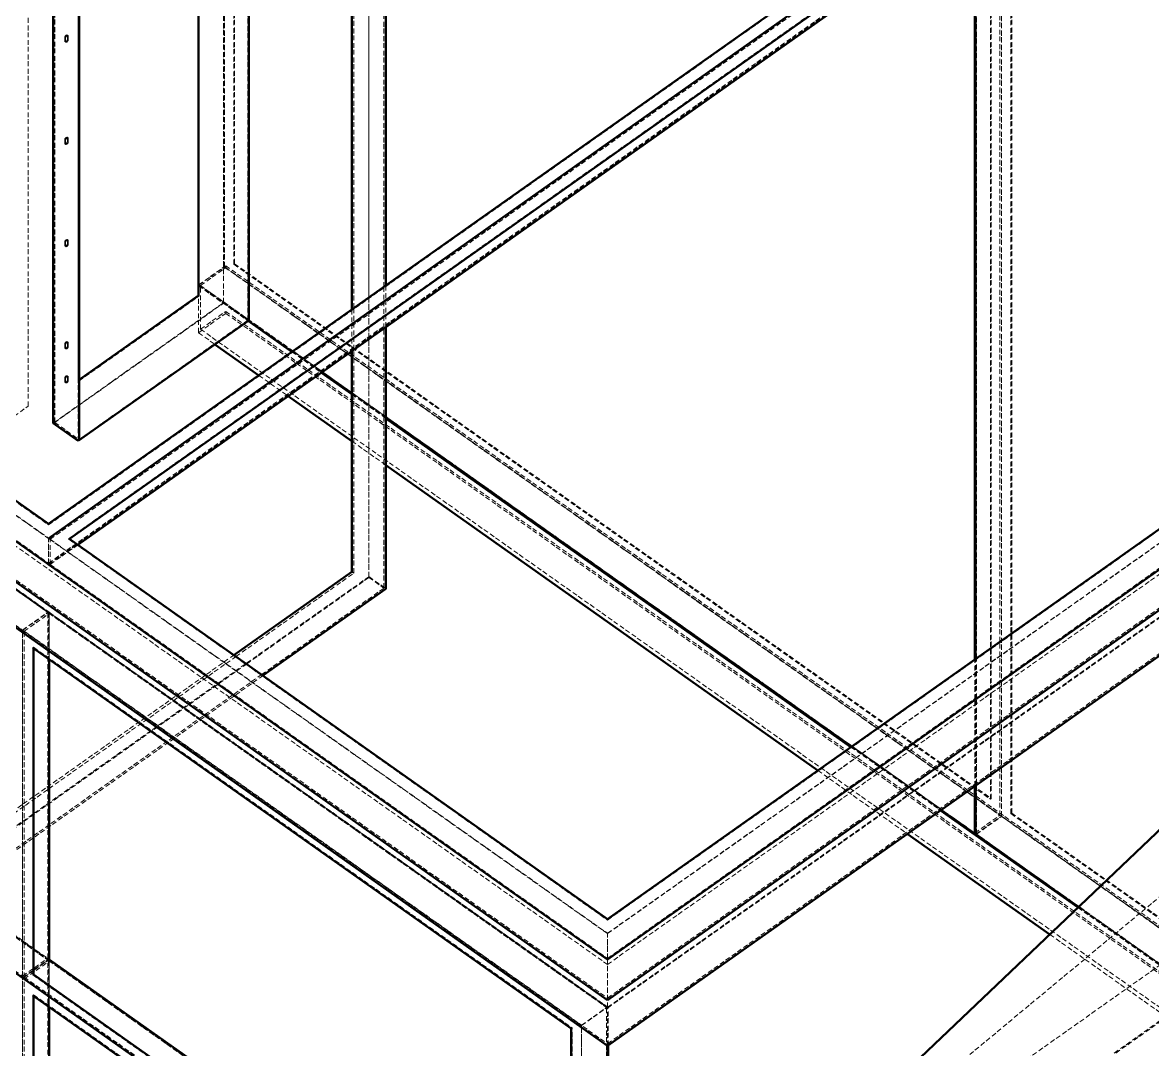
# Model space of a CAD drawing. Header units: millimetres. Extents: x 909 to 14018, y 345 to 10005.
# Drawn here: x 2348 to 3227, y 3002 to 3801 of the extents above; entities that cross this region are included whole.
import ezdxf

# ---------------------------------------------------------------- set-up
doc = ezdxf.new("R2010")
doc.units = ezdxf.units.MM
doc.linetypes.add('Hidden', pattern=[15, 5, -3, 5, -2])
for name, color, linetype, lineweight in [('Default', 7, 'Continuous', 50), ('Edges', 7, 'Hidden', 15), ('HiddenEdges', 2, 'Hidden', 15), ('HiddenSilhouettes', 2, 'Hidden', 15), ('Silhouettes', 7, 'Continuous', 50), ('Wires', 7, 'Hidden', 15)]:
    doc.layers.add(name, color=color, linetype=linetype, lineweight=lineweight)

# ---------------------------------------------------------------- blocks, each defined once
blk = doc.blocks.new('Isometric')
at = {"layer": 'Edges'}
for points in [[(-2319.3, 1424.8), (-70.7, -165.2)], [(-2319.3, 1377.4), (-70.7, -212.6)], [(-70.7, -98.3), (1619.3, 1096.7)], [(-70.7, -175.6), (1701.3, 1077.4)], [(-1456.6, 881.7), (-650.5, 311.7)], [(-618.9, 475.1), (-494.1, 563.3)], [(-495, 563.9), (-494.1, 563.3)], [(-469, 555.9), (-443.8, 538.1)], [(-443.8, 539.3), (-396.8, 506.1)], [(-618.9, 414.3), (-443.8, 538.1)], [(-366.9, 484.1), (-335.9, 462.2)], [(-366.3, 484.6), (-335.9, 463)], [(-300.5, 438), (183.1, 96.1)], [(-300.5, 437.2), (182.5, 95.7)], [(-650.5, 311.7), (-70.7, -98.3)], [(-456.1, 189.2), (-333.8, 275.7)], [(-335.9, 277.2), (-333.8, 275.7)], [(-318.2, 271.2), (-302.6, 260.2)], [(-429.6, 170.4), (-302.6, 260.2)], [(275.9, 30.4), (310.3, 6.1)], [(-666.8, -141.2), (-666, -140.6)], [(-666.8, -141.2), (-108.2, -536.2)]]:
    blk.add_lwpolyline(points, dxfattribs=at)
for points in [[(-302.6, 572.7, 0), (-302.6, 1669.6, 0)], [(-318.2, 561.7, 0), (-318.2, 1658.6, 0)], [(-333.8, 550.7, 0), (-333.8, 1647.6, 0)], [(-443.8, 538.1, 0), (-443.8, 1569.8, 0)], [(-469, 555.9, 0), (-469, 1552, 0)], [(-494.1, 563.3, 0), (-494.1, 1534.2, 0)], [(-629.3, 311.7, 0), (1039.4, 1491.7, 0)], [(-619.7, 412.9, 0), (-619.7, 1445.4, 0)], [(-2267, 1377.4, 0), (-70.7, -175.6, 0)], [(-70.7, -165.2, 0), (1753.6, 1124.8, 0)], [(-70.7, -212.6, 0), (1753.6, 1077.4, 0)], [(312, 187.3, 0), (312, 964.2, 0)], [(-618.9, 449.9, 0), (-469, 555.9, 0)], [(-443.8, 538.5, 0), (-397.4, 505.7, 0)], [(-302.6, 260.2, 0), (-302.6, 529.6, 0)], [(-318.2, 271.2, 0), (-318.2, 518.6, 0)], [(-333.8, 275.7, 0), (-333.8, 507.6, 0)], [(-650.5, 284.8, 0), (-650.5, 311.7, 0)], [(-445.1, 181.4, 0), (-318.2, 271.2, 0)], [(-677.4, -144.3, 0), (-677.4, 214.3, 0)], [(-666.8, -141.2, 0), (-666.8, 198.2, 0)], [(-70.2, -535.7, 0), (696, 101, 0)], [(312, 4.9, 0), (312, 55.9, 0)], [(275.3, 30, 0), (418, -70.8, 0)], [(312, 4.9, 0), (418.5, -70.4, 0)], [(-70.7, -125.2, 0), (-70.7, -98.3, 0)], [(-666, -136.6, 0), (-649.7, -125.1, 0)], [(-677.4, -1834.3, 0), (-677.4, -144.3, 0)], [(-666.8, -1831.2, 0), (-666.8, -162.4, 0)], [(-70.7, -167.3, 0), (-70.7, -165.2, 0)], [(-70.7, -175.6, 0), (-70.7, -167.3, 0)], [(-97.6, -554.3, 0), (-97.6, -195.7, 0)], [(-70.7, -214.7, 0), (-70.7, -212.6, 0)]]:
    blk.add_polyline3d(points, dxfattribs=at)
at = {"layer": 'HiddenEdges'}
for points in [[(-650.5, 325.8), (1018.2, 1505.8)], [(-2262.7, 1375.3), (-70.7, -174.7)], [(-70.7, -174.7), (1697.1, 1075.3)], [(-1454.9, 880.8), (-650.5, 312)], [(-1435.4, 880.8), (-650.5, 325.8)], [(-1454.9, 854.8), (-650.5, 286)], [(-633.7, 831.4), (-633.5, 832.2)], [(-633.5, 832.2), (-632.7, 831.6)], [(-633, 833.1), (-632.3, 833.8)], [(-633, 833.1), (-632.2, 832.5)], [(-631.6, 834.1), (-630.7, 833.5)], [(-630.2, 833.4), (-630, 832.8)], [(-630, 829.3), (-630, 832.8)], [(-633.7, 831.4), (-633.7, 827.9)], [(-633.7, 827.9), (-633.5, 827.3)], [(-632.7, 826.7), (-632.2, 826.5)], [(-632.2, 826.5), (-631.4, 826.8)], [(-631.6, 828.1), (-630.7, 827.5)], [(-631.1, 829), (-630.2, 828.4)], [(-1456.6, 804.5), (-650.5, 234.5)], [(-1455.8, 803.9), (-651.4, 235.1)], [(-1481.8, 785.5), (-677.4, 216.7)], [(-632.3, 727.7), (-631.4, 727.1)], [(-631.6, 728), (-630.7, 727.4)], [(-631.6, 728), (-631.1, 727.9)], [(-630.2, 727.3), (-630, 726.7)], [(-630, 723.2), (-630, 726.7)], [(-633.7, 725.3), (-633.5, 726.2)], [(-633.7, 725.3), (-633.7, 721.8)], [(-633.7, 721.8), (-633.5, 721.2)], [(-633.5, 726.2), (-632.7, 725.6)], [(-632.3, 721.4), (-631.4, 720.8)], [(-632.2, 720.5), (-631.4, 720.8)], [(-630.2, 722.3), (-630, 723.2)], [(-631.6, 622), (-630.7, 621.4)], [(-631.6, 622), (-631.1, 621.8)], [(-630.2, 621.2), (-630, 620.7)], [(-633.7, 619.3), (-633.5, 620.1)], [(-633.7, 619.3), (-633.7, 615.7)], [(-633.7, 615.7), (-633.5, 615.2)], [(-633.5, 620.1), (-632.7, 619.5)], [(-632.7, 614.6), (-632.2, 614.4)], [(-632.2, 614.4), (-631.4, 614.7)], [(-630.2, 616.3), (-630, 617.1)], [(-630, 617.1), (-630, 620.7)], [(-495, 574.7), (-468.1, 593.7)], [(-492.9, 574.1), (-466.7, 592.6)], [(-468.1, 593.3), (336.3, 24.5)], [(-458.3, 596.2), (326.5, 41.2)], [(-495, 573.8), (-494.1, 574.4)], [(-494.1, 574.9), (-443.8, 539.3)], [(-494.1, 574.4), (312, 4.4)], [(-492.9, 574.1), (2267, -1377.4)], [(-495, 525.2), (-466.7, 545.2)], [(-633.7, 513.2), (-633.5, 514)], [(-633.7, 513.2), (-633.7, 509.7)], [(-633.7, 509.7), (-633.5, 509.1)], [(-633, 514.9), (-632.3, 515.6)], [(-632.3, 515.6), (-631.4, 515)], [(-632.3, 509.2), (-631.4, 508.6)], [(-632.2, 508.3), (-631.4, 508.6)], [(-630.2, 515.2), (-630, 514.6)], [(-630.2, 510.2), (-630, 511.1)], [(-630, 511.1), (-630, 514.6)], [(-397.4, 505.7), (-366.9, 484.1)], [(-396.8, 506.1), (-366.3, 484.6)], [(-633.7, 477.8), (-633.5, 478.7)], [(-633.7, 477.8), (-633.7, 474.3)], [(-633.7, 474.3), (-633.5, 473.7)], [(-633, 479.6), (-632.3, 480.3)], [(-633, 479.6), (-632.2, 479)], [(-633, 473.6), (-632.2, 473)], [(-632.7, 473.1), (-632.2, 473)], [(-630.2, 479.8), (-630, 479.2)], [(-630.2, 474.9), (-630, 475.7)], [(-630, 475.7), (-630, 479.2)], [(-644, 432.1), (-618.9, 449.9)], [(-1456.6, 444.7), (-650.5, -125.3)], [(-1455.8, 443.2), (-651.4, -125.6)], [(-1481.8, 424.8), (-677.4, -144)], [(-648.8, 310.8), (-70.7, -98)], [(-629.3, 310.8), (-70.7, -84.2)], [(-648.8, 284.8), (-70.7, -124)], [(-2086, -977.9), (-318.2, 272.1)], [(-318.2, 272.1), (-300.5, 259.6)], [(-677.4, 216.3), (-650.5, 235.3)], [(-651.4, -123.9), (-651.4, 235.1)], [(-650.5, 234.5), (-70.7, -175.5)], [(-649.7, -125.6), (-649.7, 235.1)], [(-649.7, 233.9), (-71.6, -174.9)], [(-677.4, -142.3), (-677.4, 216.7)], [(-677.4, 216.3), (-97.6, -193.7)], [(-675.7, 215.5), (-97.6, -193.3)], [(-666, 198.8), (-107.3, -196.2)], [(-2023, -934.3), (-445.1, 181.4)], [(-2007.5, -945.3), (-429.6, 170.4)], [(183.1, 96.1), (275.9, 30.4)], [(338, 23.7), (1144.1, -546.3)], [(347.8, 26.2), (348.6, 26.8)], [(311.1, 3.8), (312, 4.4)], [(312, 4.4), (1118.1, -565.6)], [(418.5, -70.4), (1116.4, -563.9)], [(-677.4, -144.3), (-650.5, -125.3)], [(-650.5, -126.2), (-649.7, -125.6)], [(-650.5, -126.2), (-70.7, -536.2)], [(-675.7, -143.5), (-666, -136.6)], [(-675.7, -145.2), (-97.6, -554)], [(-97.6, -193.7), (-70.7, -174.7)], [(-70.7, -175.5), (-69.9, -174.9)], [(-108.2, -196.8), (-107.3, -196.2)], [(-97.6, -552.3), (-97.6, -193.3)]]:
    blk.add_lwpolyline(points, dxfattribs=at)
for points in [[(-468.1, 593.7, 0), (-468.1, 2283.7, 0)], [(-468.1, 593.3, 0), (-468.1, 2281.6, 0)], [(-494.1, 574.4, 0), (-494.1, 2264.4, 0)], [(-458.3, 596.2, 0), (-458.3, 2265, 0)], [(-318.2, 272.1, 0), (-318.2, 2039.8, 0)], [(-469, 556.3, 0), (-469, 1970.5, 0)], [(-619.7, 475.7, 0), (-619.7, 1837.9, 0)], [(338, 23.7, 0), (338, 1713.7, 0)], [(338, 23.3, 0), (338, 1711.6, 0)], [(327.4, 41.8, 0), (327.4, 1710.6, 0)], [(347.8, 26.2, 0), (347.8, 1695, 0)], [(-650.5, 312, 0), (1037.7, 1505.8, 0)], [(-650.5, 286, 0), (1037.7, 1479.8, 0)], [(-70.7, -98, 0), (1617.6, 1095.8, 0)], [(-70.7, -84.2, 0), (1598.1, 1095.8, 0)], [(-70.7, -124, 0), (1617.6, 1069.8, 0)], [(-633.5, 832.2, 0), (-633, 833.1, 0)], [(-632.3, 833.8, 0), (-631.6, 834.1, 0)], [(-631.6, 834.1, 0), (-631.1, 834, 0)], [(-633, 827.1, 0), (-632.2, 826.5, 0)], [(-631.4, 826.8, 0), (-630.7, 827.5, 0)], [(-630.7, 827.5, 0), (-630.2, 828.4, 0)], [(-630.2, 828.4, 0), (-630, 829.3, 0)], [(-1483.5, 786.3, 0), (-677.4, 216.3, 0)], [(-633.5, 726.2, 0), (-633, 727, 0)], [(-633, 727, 0), (-632.3, 727.7, 0)], [(-632.3, 727.7, 0), (-631.6, 728, 0)], [(-633, 721.1, 0), (-632.2, 720.5, 0)], [(-632.7, 720.6, 0), (-632.2, 720.5, 0)], [(-631.4, 720.8, 0), (-630.7, 721.5, 0)], [(-630.7, 721.5, 0), (-630.2, 722.3, 0)], [(-70.7, -536.2, 0), (1697.1, 713.8, 0)], [(-633, 621, 0), (-632.3, 621.7, 0)], [(-632.3, 621.7, 0), (-631.6, 622, 0)], [(-633.5, 620.1, 0), (-633, 621, 0)], [(-631.4, 614.7, 0), (-630.7, 615.4, 0)], [(-631.1, 616.9, 0), (-630.2, 616.3, 0)], [(-630.7, 615.4, 0), (-630.2, 616.3, 0)], [(-494.1, 574.9, 0), (-468.1, 593.3, 0)], [(-468.1, 593.7, 0), (338, 23.7, 0)], [(-466.7, 592.6, 0), (-466.7, 594.7, 0)], [(-466.7, 592.6, 0), (2319.3, -1377.4, 0)], [(-458.3, 596.2, 0), (-457.5, 596.8, 0)], [(-495, 574.7, 0), (-443.8, 538.5, 0)], [(-492.9, 528.8, 0), (-492.9, 574.1, 0)], [(-302.6, 529.6, 0), (-302.6, 572.7, 0)], [(-645.7, 431.3, 0), (-469, 556.3, 0)], [(-469, 556.3, 0), (-442.9, 537.9, 0)], [(-318.2, 518.6, 0), (-318.2, 561.7, 0)], [(-466.7, 545.2, 0), (-466.7, 547.3, 0)], [(-466.7, 545.2, 0), (2319.3, -1424.8, 0)], [(-333.8, 507.6, 0), (-333.8, 550.7, 0)], [(-632.3, 515.6, 0), (-631.6, 515.9, 0)], [(-631.6, 515.9, 0), (-631.1, 515.8, 0)], [(-633.5, 514, 0), (-633, 514.9, 0)], [(-632.7, 508.5, 0), (-632.2, 508.3, 0)], [(-631.4, 508.6, 0), (-630.7, 509.3, 0)], [(-630.7, 509.3, 0), (-630.2, 510.2, 0)], [(-632.3, 480.3, 0), (-631.6, 480.6, 0)], [(-631.6, 480.6, 0), (-631.1, 480.4, 0)], [(-633.5, 478.7, 0), (-633, 479.6, 0)], [(-632.2, 473, 0), (-631.4, 473.3, 0)], [(-631.4, 473.3, 0), (-630.7, 474, 0)], [(-631.1, 475.5, 0), (-630.2, 474.9, 0)], [(-630.7, 474, 0), (-630.2, 474.9, 0)], [(-335.9, 463, 0), (-300.5, 438, 0)], [(-335.9, 462.2, 0), (-300.5, 437.2, 0)], [(-1455.8, 444.4, 0), (-649.7, -125.6, 0)], [(-650.5, 325.8, 0), (-650.5, 326.7, 0)], [(-650.5, 286, 0), (-650.5, 312, 0)], [(-677.4, 216.7, 0), (-651.4, 235.1, 0)], [(-650.5, 234.5, 0), (-649.7, 235.1, 0)], [(-677.4, 214.3, 0), (-677.4, 216.3, 0)], [(-2034, -926.5, 0), (-456.1, 189.2, 0)], [(312, 55.9, 0), (312, 187.3, 0)], [(182.5, 95.7, 0), (275.3, 30, 0)], [(347.8, 26.2, 0), (1132.6, -528.8, 0)], [(312, 4.9, 0), (338, 23.3, 0)], [(338, 23.3, 0), (1142.4, -545.5, 0)], [(418, -70.8, 0), (1228.6, -644.1, 0)], [(-70.7, -84.2, 0), (-70.7, -83.3, 0)], [(-70.7, -124, 0), (-70.7, -98, 0)], [(-677.4, -144, 0), (-651.4, -125.6, 0)], [(-651.4, -1813.9, 0), (-651.4, -125.6, 0)], [(-650.5, -125.3, 0), (-70.7, -535.3, 0)], [(-649.7, -125.6, 0), (-69.9, -535.6, 0)], [(-649.7, -126.8, 0), (-71.6, -535.6, 0)], [(-70.7, -174.7, 0), (-70.7, -125.2, 0)], [(-70.7, -167.3, 0), (-70.7, -130.3, 0)], [(-677.4, -1832.3, 0), (-677.4, -144, 0)], [(-666, -161.8, 0), (-107.3, -556.8, 0)], [(-97.6, -193.3, 0), (-71.6, -174.9, 0)], [(-71.6, -533.9, 0), (-71.6, -174.9, 0)], [(-107.3, -535.6, 0), (-107.3, -196.2, 0)], [(-97.6, -195.7, 0), (-97.6, -193.7, 0)]]:
    blk.add_polyline3d(points, dxfattribs=at)
at = {"layer": 'HiddenSilhouettes'}
for points in [[(-648.8, 310.8), (1039.4, 1504.6)], [(-650.5, 284.8), (1039.4, 1479.8)], [(-70.7, -130.3), (1701.3, 1122.7)], [(-631.1, 834), (-630.9, 833.4)], [(-630.9, 829.9), (-630.9, 833.4)], [(-633.5, 827.3), (-632.7, 826.7)], [(-633.5, 827.3), (-633, 827.1)], [(-633, 827.1), (-632.3, 827.4)], [(-632.9, 830.8), (-632.7, 831.6)], [(-632.9, 827.3), (-632.9, 830.8)], [(-632.9, 827.3), (-632.7, 826.7)], [(-631.1, 829), (-630.9, 829.9)], [(-632.2, 726.4), (-631.4, 727.1)], [(-631.1, 727.9), (-630.2, 727.3)], [(-630.9, 723.8), (-630.9, 727.3)], [(-630.7, 727.4), (-630.2, 727.3)], [(-633.5, 721.2), (-633, 721.1)], [(-633.5, 721.2), (-632.7, 720.6)], [(-632.9, 724.7), (-632.7, 725.6)], [(-632.9, 721.2), (-632.9, 724.7)], [(-632.9, 721.2), (-632.7, 720.6)], [(-632.3, 721.4), (-631.6, 722.1)], [(-631.1, 722.9), (-630.9, 723.8)], [(-631.1, 621.8), (-630.2, 621.2)], [(-630.9, 617.7), (-630.9, 621.3)], [(-633.5, 615.2), (-633, 615)], [(-633, 615), (-632.3, 615.3)], [(-632.9, 618.7), (-632.7, 619.5)], [(-632.9, 615.1), (-632.9, 618.7)], [(-632.7, 619.5), (-632.2, 620.4)], [(-632.2, 620.4), (-631.4, 621.1)], [(-631.6, 616), (-631.1, 616.9)], [(-631.1, 616.9), (-630.9, 617.7)], [(-495, 574.7), (-466.7, 594.7)], [(-466.7, 594.7), (2289.6, -1354.3)], [(-631.1, 515.8), (-630.2, 515.2)], [(-631.1, 515.8), (-630.9, 515.2)], [(-495, 525.2), (-477.9, 513.1)], [(-633.5, 509.1), (-633, 508.9)], [(-633.5, 509.1), (-632.7, 508.5)], [(-632.9, 512.6), (-632.7, 513.4)], [(-632.9, 509.1), (-632.9, 512.6)], [(-632.9, 509.1), (-632.7, 508.5)], [(-632.2, 514.3), (-631.4, 515)], [(-631.1, 510.8), (-630.9, 511.7)], [(-630.9, 511.7), (-630.9, 515.2)], [(-630.7, 515.3), (-630.2, 515.2)], [(-398, 505.3), (-367.5, 483.7)], [(-432.4, 480.9), (-401.9, 459.4)], [(-633.5, 473.7), (-632.7, 473.1)], [(-633.5, 473.7), (-633, 473.6)], [(-632.9, 477.2), (-632.7, 478.1)], [(-632.9, 473.7), (-632.9, 477.2)], [(-632.9, 473.7), (-632.7, 473.1)], [(-632.2, 479), (-631.4, 479.7)], [(-631.1, 480.4), (-630.2, 479.8)], [(-631.1, 480.4), (-630.9, 479.8)], [(-631.1, 475.5), (-630.9, 476.3)], [(-630.9, 476.3), (-630.9, 479.8)], [(-619.7, 475.7), (-618.9, 476.3)], [(-619.7, 475.7), (-618.9, 475.1)], [(-1456.6, 443.8), (-650.5, -126.2)], [(-1481.8, 426.5), (-677.4, -142.3)], [(-644, 432.1), (-618.9, 414.3)], [(-648.8, 284.8), (-620.1, 305.1)], [(-629.3, 310.8), (-628.7, 311.2)], [(-650.5, 235.3), (-70.7, -174.7)], [(-2036.1, -925), (-458.3, 190.7)], [(-666.8, 198.2), (-666, 198.8)], [(-2006, -946.4), (-428.1, 169.4)], [(-650.5, -126.2), (-650.5, 169.7)], [(311.1, 4.7), (338, 23.7)], [(348.6, 26.8), (1133.5, -528.2)], [(-688, -98), (-651.4, -123.9)], [(-677.4, -142.3), (-651.4, -123.9)], [(-675.7, -143.5), (-97.6, -552.3)], [(-666.8, -162.4), (-666, -161.8)], [(456.7, -222.2), (501.7, -190.4)]]:
    blk.add_lwpolyline(points, dxfattribs=at)
for points in [[(-457.5, 596.8, 0), (-457.5, 2265.6, 0)], [(-644, 432.1, 0), (-644, 1844.7, 0)], [(336.3, 24.5, 0), (336.3, 1712.8, 0)], [(326.5, 41.2, 0), (326.5, 1710, 0)], [(348.6, 26.8, 0), (348.6, 1695.6, 0)], [(-2267, 1422.7, 0), (-70.7, -130.3, 0)], [(-632.7, 831.6, 0), (-632.2, 832.5, 0)], [(-632.2, 832.5, 0), (-631.4, 833.2, 0)], [(-631.4, 833.2, 0), (-630.7, 833.5, 0)], [(-631.1, 834, 0), (-630.2, 833.4, 0)], [(-630.7, 833.5, 0), (-630.2, 833.4, 0)], [(-632.3, 827.4, 0), (-631.6, 828.1, 0)], [(-631.6, 828.1, 0), (-631.1, 829, 0)], [(-1456.6, 805.3, 0), (-650.5, 235.3, 0)], [(-1455.8, 805.1, 0), (-649.7, 235.1, 0)], [(-631.4, 727.1, 0), (-630.7, 727.4, 0)], [(-631.1, 727.9, 0), (-630.9, 727.3, 0)], [(-633, 721.1, 0), (-632.3, 721.4, 0)], [(-632.7, 725.6, 0), (-632.2, 726.4, 0)], [(-631.6, 722.1, 0), (-631.1, 722.9, 0)], [(-631.4, 621.1, 0), (-630.7, 621.4, 0)], [(-631.1, 621.8, 0), (-630.9, 621.3, 0)], [(-630.7, 621.4, 0), (-630.2, 621.2, 0)], [(-633.5, 615.2, 0), (-632.7, 614.6, 0)], [(-632.9, 615.1, 0), (-632.7, 614.6, 0)], [(-632.3, 615.3, 0), (-631.6, 616, 0)], [(-457.5, 596.8, 0), (327.4, 41.8, 0)], [(-495, 525.2, 0), (-495, 574.7, 0)], [(-495, 573.8, 0), (-443.5, 537.5, 0)], [(-300.5, 531.1, 0), (-300.5, 574.2, 0)], [(-492.9, 528.8, 0), (-466.7, 547.3, 0)], [(-466.7, 547.3, 0), (2287.3, -1400.1, 0)], [(-335.9, 506.1, 0), (-335.9, 549.2, 0)], [(-492.9, 528.8, 0), (2267, -1422.7, 0)], [(-633, 508.9, 0), (-632.3, 509.2, 0)], [(-632.7, 513.4, 0), (-632.2, 514.3, 0)], [(-632.3, 509.2, 0), (-631.6, 509.9, 0)], [(-631.6, 509.9, 0), (-631.1, 510.8, 0)], [(-631.4, 515, 0), (-630.7, 515.3, 0)], [(-633, 473.6, 0), (-632.3, 473.9, 0)], [(-632.7, 478.1, 0), (-632.2, 479, 0)], [(-632.3, 473.9, 0), (-631.6, 474.6, 0)], [(-631.6, 474.6, 0), (-631.1, 475.5, 0)], [(-631.4, 479.7, 0), (-630.7, 480, 0)], [(-630.7, 480, 0), (-630.2, 479.8, 0)], [(-335.9, 461.3, 0), (-300.5, 436.3, 0)], [(-335.9, 412.7, 0), (-300.5, 387.7, 0)], [(-648.8, 284.8, 0), (-648.8, 310.8, 0)], [(-629.3, 310.8, 0), (-629.3, 311.7, 0)], [(-650.5, 169.7, 0), (-650.5, 235.3, 0)], [(-649.7, 235.1, 0), (-69.9, -174.9, 0)], [(-675.7, 215.5, 0), (-649.7, 233.9, 0)], [(-649.7, 186.1, 0), (-649.7, 233.9, 0)], [(-675.7, -143.5, 0), (-675.7, 215.5, 0)], [(-666, 197.6, 0), (-666, 198.8, 0)], [(310.3, 54.7, 0), (310.3, 186.1, 0)], [(311.1, 55.3, 0), (311.1, 186.7, 0)], [(181.9, 95.3, 0), (274.7, 29.6, 0)], [(311.1, 55.3, 0), (311.1, 84.8, 0)], [(312, 4.4, 0), (312, 84.8, 0)], [(147.5, 70.9, 0), (240.3, 5.3, 0)], [(326.5, 41.2, 0), (327.4, 41.8, 0)], [(310.3, 6.1, 0), (336.3, 24.5, 0)], [(417.4, -71.3, 0), (1117.2, -566.2, 0)], [(-650.5, -125.3, 0), (-650.5, -84.8, 0)], [(388.1, -99.2, 0), (1228.6, -693.6, 0)], [(-675.7, -145.2, 0), (-649.7, -126.8, 0)], [(-650.5, -169.7, 0), (-650.5, -125.3, 0)], [(-649.7, -169.7, 0), (-649.7, -125.6, 0)], [(-649.7, -174.5, 0), (-649.7, -126.8, 0)], [(-675.7, -1833.5, 0), (-675.7, -145.2, 0)], [(-666, -163, 0), (-666, -161.8, 0)], [(-650.5, -1816.2, 0), (-650.5, -169.7, 0)], [(-70.7, -214.7, 0), (-70.7, -174.7, 0)], [(-69.9, -214.1, 0), (-69.9, -174.9, 0)], [(455, -222.2, 0), (501.7, -189.2, 0)]]:
    blk.add_polyline3d(points, dxfattribs=at)
at = {"layer": 'Silhouettes'}
for points in [[(-650.5, 326.7), (1018.2, 1506.7)], [(-620.1, 305.1), (1039.4, 1478.6)], [(-2319.3, 1422.7), (-70.7, -167.3)], [(-2262.7, 1424.8), (-70.7, -125.2)], [(-2319.3, 1375.3), (-70.7, -214.7)], [(-70.7, -125.2), (1697.1, 1124.8)], [(-70.7, -83.3), (1598.1, 1096.7)], [(-70.7, -214.7), (1753.6, 1075.3)], [(-1435.4, 881.7), (-650.5, 326.7)], [(-618.9, 476.3), (-495, 563.9)], [(-619.7, 412.9), (-442.9, 537.9)], [(-367.5, 483.7), (-335.9, 461.3)], [(-300.5, 436.3), (181.9, 95.3)], [(-1483.5, 425.7), (-677.4, -144.3)], [(-629.3, 311.7), (-70.7, -83.3)], [(-650.5, 284.8), (-607.7, 254.5)], [(-458.3, 190.7), (-335.9, 277.2)], [(-70.2, -535.7), (786.8, 280.4)], [(-428.1, 169.4), (-300.5, 259.6)], [(274.7, 29.6), (311.1, 3.8)], [(240.3, 5.3), (388.1, -99.2)], [(-649.7, -125.1), (-108.2, -508)], [(-666, -140.6), (-108.2, -535)], [(-677.4, -144.3), (-97.6, -554.3)]]:
    blk.add_lwpolyline(points, dxfattribs=at)
for points in [[(-300.5, 574.2, 0), (-300.5, 1671.1, 0)], [(-335.9, 549.2, 0), (-335.9, 1646.1, 0)], [(-442.9, 537.9, 0), (-442.9, 1570.4, 0)], [(-495, 563.9, 0), (-495, 1533.6, 0)], [(-650.5, 311.7, 0), (1039.4, 1506.7, 0)], [(-628.7, 311.2, 0), (1039.4, 1490.8, 0)], [(-618.9, 414.3, 0), (-618.9, 1446, 0)], [(-645.7, 431.3, 0), (-645.7, 1427, 0)], [(-70.7, -167.3, 0), (1753.6, 1122.7, 0)], [(310.3, 186.1, 0), (310.3, 963, 0)], [(311.1, 186.7, 0), (311.1, 963.6, 0)], [(-443.5, 537.5, 0), (-398, 505.3, 0)], [(-300.5, 259.6, 0), (-300.5, 531.1, 0)], [(-477.9, 513.1, 0), (-432.4, 480.9, 0)], [(-335.9, 277.2, 0), (-335.9, 506.1, 0)], [(-401.9, 459.4, 0), (-335.9, 412.7, 0)], [(-645.7, 431.3, 0), (-619.7, 412.9, 0)], [(-300.5, 387.7, 0), (147.5, 70.9, 0)], [(-666.8, 198.2, 0), (-108.2, -196.8, 0)], [(-666, -140.6, 0), (-666, 197.6, 0)], [(-649.7, -125.1, 0), (-649.7, 186.1, 0)], [(310.3, 6.1, 0), (310.3, 54.7, 0)], [(311.1, 3.8, 0), (311.1, 55.3, 0)], [(311.1, 4.7, 0), (311.1, 55.3, 0)], [(311.1, 4.7, 0), (317.8, 0, 0)], [(311.1, 3.8, 0), (417.4, -71.3, 0)], [(-666.8, -162.4, 0), (-108.2, -557.4, 0)], [(-666, -1830.6, 0), (-666, -163, 0)], [(-649.7, -1815.1, 0), (-649.7, -174.5, 0)], [(-108.2, -536.2, 0), (-108.2, -196.8, 0)], [(-70.7, -535.3, 0), (-70.7, -214.7, 0)], [(-69.9, -535.4, 0), (-69.9, -214.1, 0)]]:
    blk.add_polyline3d(points, dxfattribs=at)
blk.add_polyline3d([(-618.9, 475.1, 0)], close=True, dxfattribs=at)
at = {"layer": 'Wires'}
for points in [[(-671.8, 448.8, 0), (-671.8, 1408.6, 0)], [(-747.5, 395.3, 0), (-671.8, 448.8, 0)]]:
    blk.add_polyline3d(points, dxfattribs=at)

msp = doc.modelspace()

# ---------------------------------------------------------------- block references
at = {"layer": 'Default', "xscale": 0.75, "yscale": 0.75, "zscale": 0.75}
msp.add_blockref('Isometric', (2856.5, 3166), dxfattribs=at)

doc.saveas('drawing.dxf')
